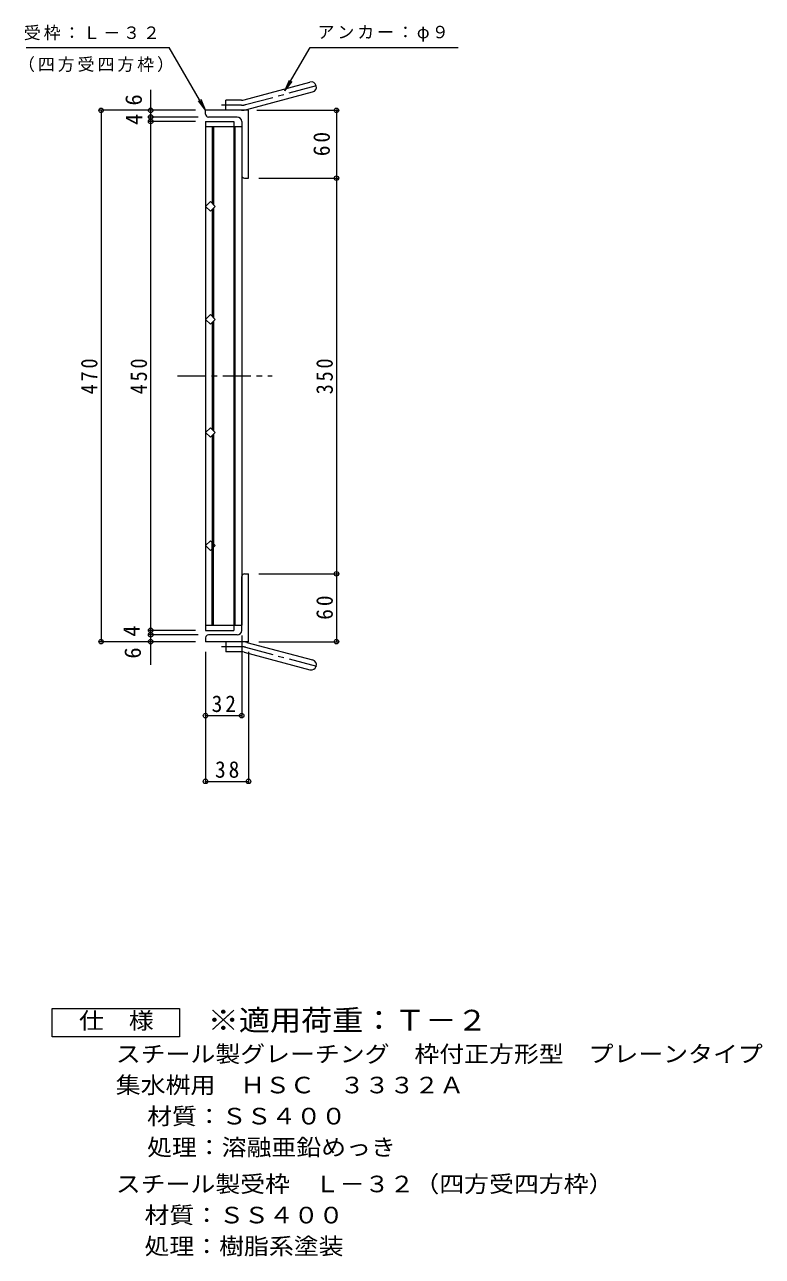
# Model space of a CAD drawing. Units: millimetres at full size, sheet at 1:5. Extents: x -666 to 865, y -683 to 645.
# Drawn here: x 213 to 865, y -558 to 532 of the extents above; entities that cross this region are included whole.
import ezdxf
from ezdxf.enums import TextEntityAlignment as Align

# ---------------------------------------------------------------- set-up
doc = ezdxf.new("R2010")
doc.units = ezdxf.units.MM
doc.header["$LTSCALE"] = 5
doc.header["$PDMODE"] = 32
doc.header["$PDSIZE"] = 4
doc.linetypes.add('CHAIN1', pattern=[8, 5, -1, 1, -1])
for name, color, linetype, lineweight in [('E-0', 2, 'Continuous', 9), ('E-1', 2, 'Continuous', 9), ('E-2', 3, 'Continuous', 9), ('E-4', 7, 'Continuous', 9), ('E-5', 7, 'Continuous', 9), ('E-C', 2, 'Continuous', 9)]:
    doc.layers.add(name, color=color, linetype=linetype, lineweight=lineweight)
doc.styles.add('ＭＳ ゴシック', font='')
doc.styles.get('ＭＳ ゴシック').set_extended_font_data('MS Gothic')

msp = doc.modelspace()

# ---------------------------------------------------------------- linework, layer by layer
at = {"layer": 'E-0'}
msp.add_lwpolyline([(236.95, -363.473), (236.95, -338.473), (349.45, -338.473), (349.45, -363.473)], close=True, dxfattribs=at)
at = {"layer": 'E-1'}
for p, q in [((406.658, 465.252), (464.848, 480.844)), ((408.987, 456.559), (467.178, 472.151)), ((390.513, 455.945), (390.513, 464.945)), ((404.328, 464.945), (390.513, 464.945)), ((372.513, 452.445), (372.513, 455.945)), ((410.513, 455.945), (372.513, 455.945)), ((400.513, 449.945), (375.013, 449.945)), ((410.513, 395.945), (410.513, 455.945)), ((404.513, 445.945), (404.513, 398.445)), ((407.013, 395.945), (410.513, 395.945)), ((407.013, 45.945), (410.513, 45.945)), ((410.513, -14.055), (410.513, 45.945)), ((404.513, -4.055), (404.513, 43.445)), ((372.513, -10.555), (372.513, -14.055)), ((400.513, -8.055), (375.013, -8.055)), ((410.513, -14.055), (372.513, -14.055)), ((390.513, -14.055), (390.513, -23.055)), ((408.987, -14.669), (467.178, -30.261)), ((404.328, -23.055), (390.513, -23.055)), ((406.658, -23.362), (464.848, -38.954))]:
    msp.add_line(p, q, dxfattribs=at)
at = {"layer": 'E-1', "linetype": 'CHAIN1'}
for p, q in [((407.822, 460.905), (472.989, 478.367)), ((404.328, 460.445), (386.708, 460.445)), ((404.328, -18.555), (386.708, -18.555)), ((407.822, -19.015), (472.989, -36.476))]:
    msp.add_line(p, q, dxfattribs=at)
at = {"layer": 'E-1'}
for centre, radius, start, end in [((404.328, 473.945), 9, 270, 285.00002), ((375.013, 452.445), 2.5, 180, 270), ((400.513, 445.945), 4, 0, 90), ((404.328, 473.945), 18, 270, 285), ((407.013, 398.445), 2.5, 180, 270), ((407.013, 43.445), 2.5, 90, 180), ((375.013, -10.555), 2.5, 90, 180), ((400.513, -4.055), 4, 270, 0), ((404.328, -32.055), 18, 75, 90), ((404.328, -32.055), 9, 74.99998, 90), ((466.013, -34.607), 4.5, 255.00009, 74.99986)]:
    msp.add_arc(centre, radius, start, end, dxfattribs=at)
at = {"layer": 'E-1', "linetype": 'CHAIN1'}
for centre, start, end in [((404.328, 473.945), 270, 284.99995), ((404.328, -32.055), 75.00005, 90)]:
    msp.add_arc(centre, 13.5, start, end, dxfattribs=at)
at = {"layer": 'E-2'}
for p, q in [((372.513, 445.945), (397.513, 445.945)), ((372.513, 445.945), (372.513, -4.055)), ((372.513, 441.445), (404.513, 441.445)), ((378.513, 441.445), (378.513, 373.43)), ((379.513, 441.445), (379.513, 372.46)), ((397.513, 445.945), (397.513, -4.055)), ((398.513, 441.445), (398.513, 0.445)), ((404.513, 441.445), (404.513, 0.445)), ((378.513, 368.46), (378.513, 273.431)), ((379.513, 369.46), (379.513, 272.43)), ((378.513, 268.46), (378.513, 173.431)), ((379.513, 269.586), (379.513, 172.431)), ((378.513, 168.46), (378.513, 73.431)), ((379.513, 169.46), (379.513, 72.431)), ((378.513, 68.46), (378.513, 73.431)), ((378.513, 0.445), (378.513, 68.46)), ((379.513, 69.46), (379.513, 72.431)), ((379.513, 0.445), (379.513, 69.46)), ((372.513, 0.445), (404.513, 0.445)), ((372.513, -4.055), (397.513, -4.055))]:
    msp.add_line(p, q, dxfattribs=at)
at = {"layer": 'E-2', "linetype": 'CHAIN1'}
msp.add_line((347.682, 220.945), (431.361, 220.945), dxfattribs=at)
at = {"layer": 'E-2'}
for points in [[(380.998, 370.945), (376.756, 366.702), (372.513, 370.945), (376.756, 375.188)], [(380.998, 270.945), (376.756, 275.188), (372.513, 270.945), (376.756, 266.703)], [(380.998, 170.945), (376.756, 175.188), (372.513, 170.945), (376.756, 166.703)], [(380.998, 70.945), (376.756, 75.188), (372.513, 70.945), (376.756, 66.703)]]:
    msp.add_lwpolyline(points, close=True, dxfattribs=at)
at = {"layer": 'E-4'}
for p, q in [((323.954, 473.964), (323.954, 449.945)), ((363.513, 455.945), (278.389, 455.945)), ((280.189, 455.945), (280.189, -14.055)), ((366.013, 449.945), (322.154, 449.945)), ((323.954, 449.945), (323.954, 445.945)), ((417.987, 455.945), (490.025, 455.945)), ((488.225, 456.559), (488.225, 395.945)), ((363.513, 445.945), (322.154, 445.945)), ((323.954, 445.945), (323.954, -4.055)), ((419.513, 395.945), (490.025, 395.945)), ((488.225, 395.945), (488.225, 45.945)), ((419.513, 45.945), (490.025, 45.945)), ((488.225, 45.945), (488.225, -14.055)), ((363.513, -4.055), (322.154, -4.055)), ((366.013, -8.055), (322.154, -8.055)), ((323.954, -4.055), (323.954, -8.055)), ((323.954, -8.055), (323.954, -34.497)), ((404.513, -8.555), (404.513, -81.293)), ((363.513, -14.055), (278.389, -14.055)), ((332.954, -14.055), (325.754, -14.055)), ((419.513, -14.055), (490.025, -14.055)), ((372.513, -23.055), (372.513, -139.436)), ((410.513, -23.055), (410.513, -139.436)), ((372.513, -79.493), (404.513, -79.493)), ((372.513, -137.636), (410.513, -137.636))]:
    msp.add_line(p, q, dxfattribs=at)
for p in [(280.189, 455.945), (323.954, 455.945), (488.225, 455.945), (323.954, 449.945), (323.954, 445.945), (488.225, 395.945), (488.225, 45.945), (323.954, -4.055), (323.954, -8.055), (280.189, -14.055), (323.954, -14.055), (488.225, -14.055), (372.513, -79.493), (404.513, -79.493), (372.513, -137.636), (410.513, -137.636)]:
    msp.add_point(p, dxfattribs=at)
at = {"layer": 'E-5'}
for p, q in [((213.819, 511.507), (340.434, 511.507)), ((372.513, 455.945), (340.434, 511.507)), ((442.753, 473.048), (446.739, 482.672)), ((442.753, 473.048), (449.094, 481.312)), ((372.513, 455.945), (366.171, 464.209)), ((372.513, 455.945), (368.527, 465.569))]:
    msp.add_line(p, q, dxfattribs=at)
msp.add_lwpolyline([(442.753, 473.048), (464.957, 511.507), (595.896, 511.507)], dxfattribs=at)
at = {"layer": 'E-C'}
msp.add_arc((466.013, 476.498), 4.5, 285.00014, 104.99991, dxfattribs=at)

# ---------------------------------------------------------------- texts
at = {"layer": 'E-0', "style": 'ＭＳ ゴシック', "width": 1.1}
for s, p in [('仕\u3000様', (260.7, -360.973)), ('スチール製グレーチング\u3000枠付正方形型\u3000プレーンタイプ', (293.2, -390.433)), ('集水桝用\u3000ＨＳＣ\u3000３３３２Ａ', (293.2, -417.934)), ('材質：ＳＳ４００', (320.806, -445.432)), ('処理：溶融亜鉛めっき', (320.806, -472.933)), ('スチール製受枠\u3000Ｌ－３２（四方受四方枠）', (293.2, -505.433)), ('材質：ＳＳ４００', (318.557, -532.933)), ('処理：樹脂系塗装', (318.557, -560.433))]:
    msp.add_text(s, height=14.66, dxfattribs=at).set_placement(p, align=Align.BOTTOM_LEFT)
at = {"layer": 'E-4', "color": 2, "style": 'ＭＳ ゴシック'}
for s, p in [('6', (320.587, 460.103)), ('4', (320.954, 442.945)), ('4', (318.722, -9.583)), ('6', (319.771, -29.08))]:
    msp.add_text(s, height=14.66, rotation=90, dxfattribs=at).set_placement(p, align=Align.BOTTOM_LEFT)
at = {"layer": 'E-4', "color": 2, "char_height": 14.66, "attachment_point": 7, "rotation": 90, "style": 'ＭＳ ゴシック'}
for s, insert in [('\\T1.27;\\W0.95;60', (482.625, 415.32)), ('\\T1.27;\\W0.9;470', (277.189, 204.695)), ('\\T1.27;\\W0.9;450', (320.954, 204.695)), ('\\T1.27;\\W0.9;350', (485.225, 204.695)), ('\\T1.27;\\W0.95;60', (485.225, 5.32))]:
    msp.add_mtext(s, dxfattribs=dict(at, insert=insert))
at = {"layer": 'E-4', "color": 2, "char_height": 14.66, "attachment_point": 7, "style": 'ＭＳ ゴシック'}
for s, insert in [('\\T1.27;\\W0.95;32', (377.888, -76.493)), ('\\T1.27;\\W0.95;38', (380.888, -134.636))]:
    msp.add_mtext(s, dxfattribs=dict(at, insert=insert))
at = {"layer": 'E-5', "color": 3, "style": 'ＭＳ ゴシック', "width": 1.1}
msp.add_text('※適用荷重：Ｔ－２', height=18.33, dxfattribs=at).set_placement((374.45, -363.473), align=Align.BOTTOM_LEFT)
at = {"layer": 'E-5', "char_height": 11, "attachment_point": 7, "style": 'ＭＳ ゴシック'}
for s, insert in [('\\T1.17;受枠：Ｌ－３２', (211.828, 517.821)), ('\\T1.17;アンカー：φ９', (471.487, 516.62)), ('\\T1.17;（四方受四方枠）', (206.741, 489.635))]:
    msp.add_mtext(s, dxfattribs=dict(at, insert=insert))

doc.saveas('drawing.dxf')
